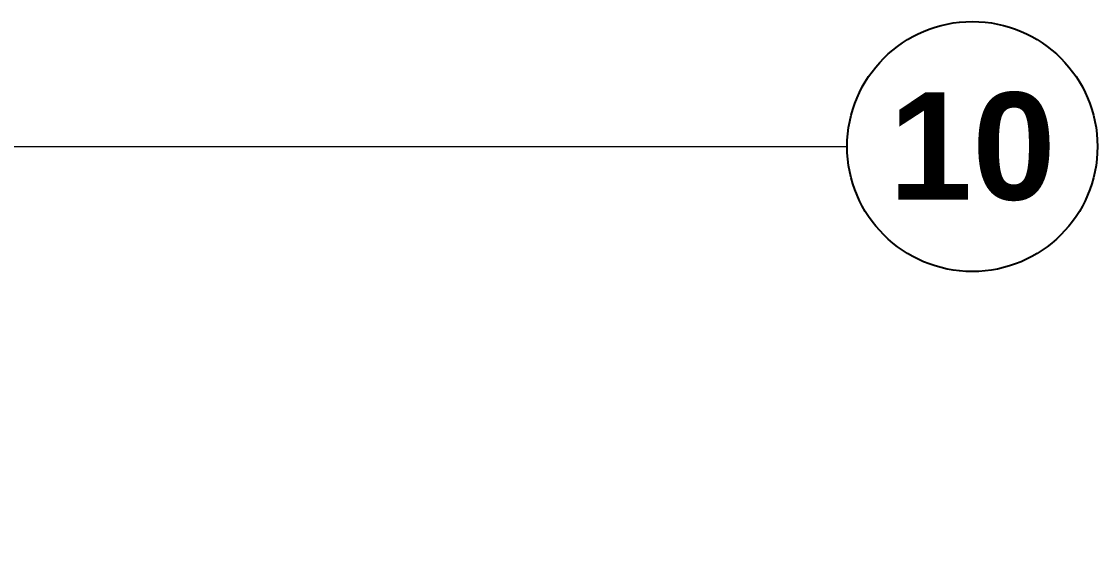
# Model space of a CAD drawing. Header units: millimetres. Extents: x 0 to 297, y 0 to 420.
# Drawn here: x 62.55 to 82.75, y 190.43 to 200.26 of the extents above; entities that cross this region are included whole.
import ezdxf
from ezdxf.enums import TextEntityAlignment as Align

# ---------------------------------------------------------------- set-up
doc = ezdxf.new("R2010")
doc.units = ezdxf.units.MM
doc.layers.add('3-TEXTOS', color=7, linetype='Continuous')
doc.styles.add('ARIAL-NEGRITA', font='arialbd.ttf')

msp = doc.modelspace()

# ---------------------------------------------------------------- linework, layer by layer
at = {"layer": '3-TEXTOS', "lineweight": 13}
msp.add_lwpolyline([(56.503, 197.909), (74.4, 197.909), (78.05, 197.909)], dxfattribs=at)
at = {"layer": '3-TEXTOS', "color": 18, "true_color": 0x000000}
msp.add_circle((80.4, 197.909), 2.35, dxfattribs=at)

# ---------------------------------------------------------------- texts
at = {"layer": '3-TEXTOS', "style": 'ARIAL-NEGRITA'}
msp.add_text('10', height=2.016, dxfattribs=at).set_placement((80.4, 196.909), align=Align.CENTER)

doc.saveas('drawing.dxf')
